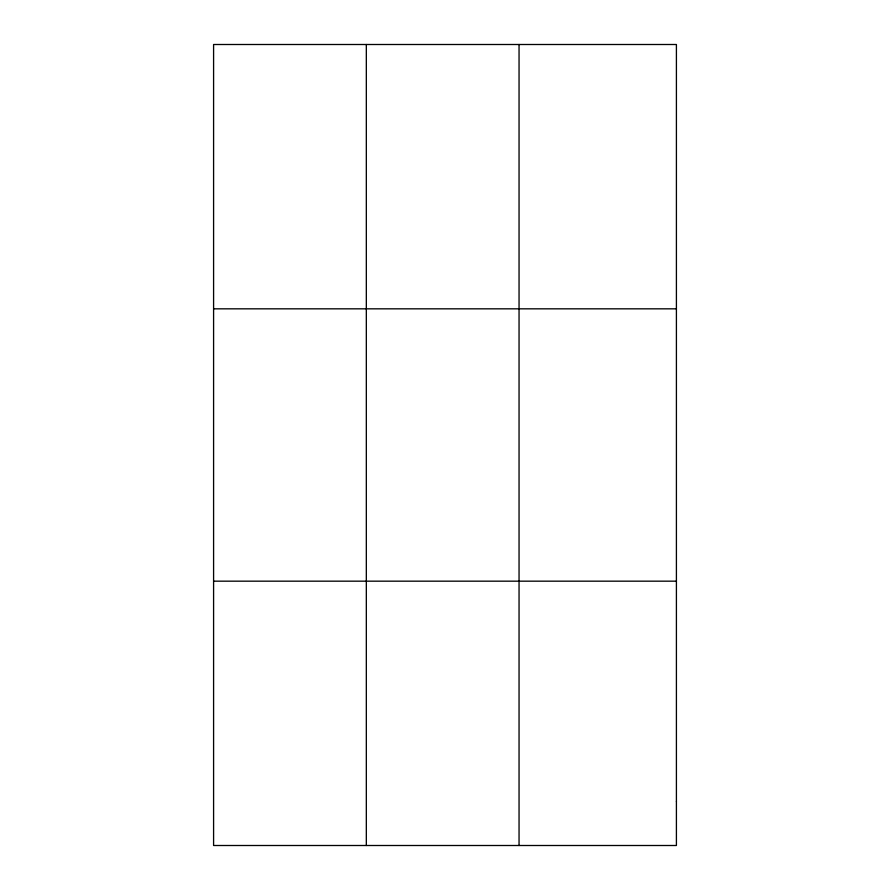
<?xml version="1.0" encoding="UTF-8"?>
<svg xmlns="http://www.w3.org/2000/svg" width="890" height="890" viewBox="0 0 890 890"><rect width="100%" height="100%" fill="white"/><g stroke="black" fill="none" stroke-linecap="round" stroke-linejoin="round"><path stroke-width="1.33" d="M366.324 44.5L366.324 845.5M519.048 44.5L519.048 845.5M213.589 308.83L676.411 308.83M213.589 581.17L676.411 581.17M676.411 801.445L676.411 845.5L213.589 845.5L213.589 44.5L676.411 44.5L676.411 801.445"/></g></svg>
